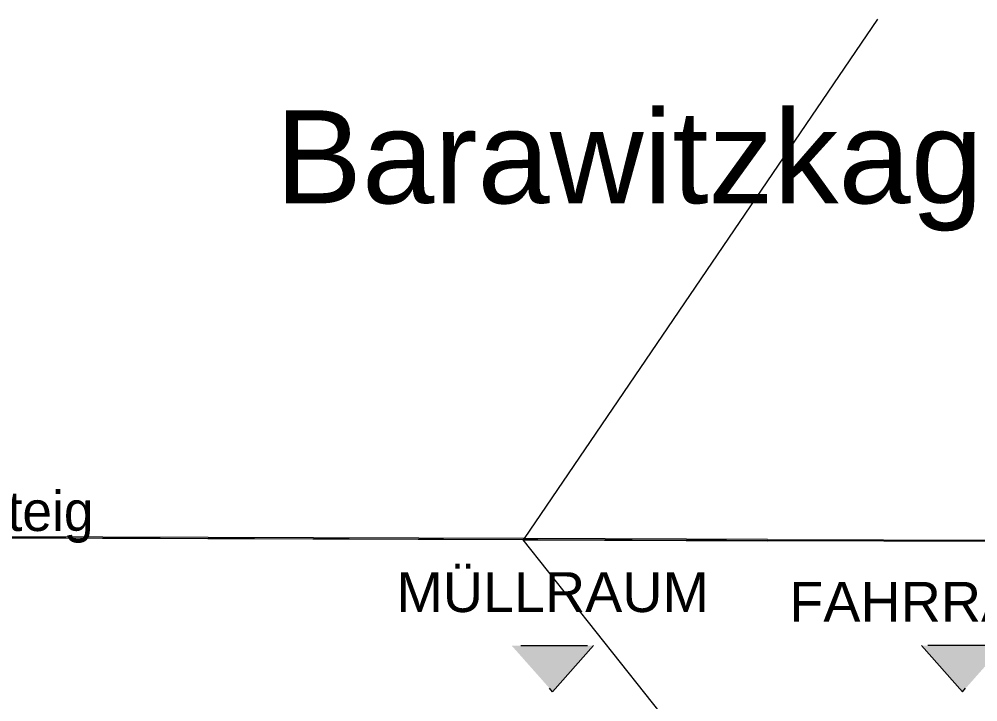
# Model space of a CAD drawing. Header units: metres. Extents: x -3.9 to 83, y -38 to 6.2.
# Drawn here: x 64.93 to 72.14, y -1.63 to 3.51 of the extents above; entities that cross this region are included whole.
import ezdxf

# ---------------------------------------------------------------- set-up
doc = ezdxf.new("R2010")
doc.units = ezdxf.units.M
doc.header["$MEASUREMENT"] = 0
doc.linetypes.add('Untersicht', pattern=[0.001, 0.0005, -0.0005])
doc.linetypes.add('Wipeout_Contour', pattern=[1, 0, -1])
for name, color, linetype in [('0._Erdgeschoß PP Icon_3_0', 7, 'Continuous'), ('0._Erdgeschoß PP Icon_3_710 Gelände', 7, 'Continuous'), ('0._Erdgeschoß PP Icon_3_844 Umriss 2D', 7, 'Continuous'), ('0._Erdgeschoß PP Icon_3_905 VP Beschriftung Übersicht.Übersicht', 7, 'Continuous'), ('0._Erdgeschoß PP Icon_3_925 Vorentwurf Beschriftung', 7, 'Continuous')]:
    doc.layers.add(name, color=color, linetype=linetype)
doc.styles.add('ERSTELLTER_STIL_2', font='')
doc.styles.add('ERSTELLTER_STIL_6', font='arial.ttf')
doc.styles.get('ERSTELLTER_STIL_2').set_extended_font_data('Eurostile')

msp = doc.modelspace()

# ---------------------------------------------------------------- wipeouts: each hides what was drawn before it
at = {"color": 254, "linetype": 'Wipeout_Contour', "lineweight": 0, "ltscale": 298.646124}
msp.add_wipeout([(57.4619, 3.5109), (57.4619, -37.8391), (81.8426, -37.8391), (81.8426, 3.5109)], dxfattribs=at).dxf.layer = '0._Erdgeschoß PP Icon_3_0'

# ---------------------------------------------------------------- next in the draw order: hatches: boundary and pattern name
at = {"layer": '0._Erdgeschoß PP Icon_3_905 VP Beschriftung Übersicht.Übersicht', "linetype": 'Continuous', "lineweight": 0, "true_color": 0x000000}
for points in [[(69.2488, -1.202), (68.6316, -1.202), (68.9402, -1.5497)], [(71.7166, -1.202), (72.0252, -1.5497), (72.3338, -1.202)]]:
    msp.add_hatch(color=18, dxfattribs=at).paths.add_polyline_path(points)

# ---------------------------------------------------------------- next in the draw order: linework, layer by layer
at = {"layer": '0._Erdgeschoß PP Icon_3_710 Gelände', "color": 83, "linetype": 'Continuous', "lineweight": 13, "ltscale": 1000, "true_color": 0x89cd89}
for p, q in [((71.3852, 3.5109), (68.725, -0.3969)), ((68.725, -0.3969), (61.0713, -0.3726)), ((68.7182, -0.4069), (61.0713, -0.3826)), ((68.7182, -0.4069), (68.725, -0.3969)), ((70.3427, -2.449), (68.7182, -0.4069)), ((68.7182, -0.4069), (70.5563, -0.4128)), ((70.5564, -0.4028), (68.725, -0.3969)), ((78.1692, -0.437), (70.5563, -0.4128)), ((70.5564, -0.4028), (75.9452, -0.4199))]:
    msp.add_line(p, q, dxfattribs=at)
at = {"layer": '0._Erdgeschoß PP Icon_3_710 Gelände', "color": 8, "linetype": 'Continuous', "lineweight": 0, "ltscale": 1000, "flags": 128}
msp.add_lwpolyline([(57.4619, -0.363), (75.9304, -0.4298), (80.4081, -0.4441), (81.8426, -0.4486)], dxfattribs=at)
at = {"layer": '0._Erdgeschoß PP Icon_3_905 VP Beschriftung Übersicht.Übersicht', "color": 7, "linetype": 'Untersicht', "lineweight": 13, "ltscale": 1000, "flags": 128}
for points in [[(69.2488, -1.202), (68.9402, -1.5497), (68.6316, -1.202)], [(71.7166, -1.202), (72.0252, -1.5497), (72.3338, -1.202)]]:
    msp.add_lwpolyline(points, close=True, dxfattribs=at)

# ---------------------------------------------------------------- next in the draw order: texts
at = {"layer": '0._Erdgeschoß PP Icon_3_844 Umriss 2D', "color": 7, "linetype": 'Continuous', "lineweight": 13, "insert": (63.8789, -0.235), "char_height": 0.3, "attachment_point": 4, "style": 'ERSTELLTER_STIL_2'}
msp.add_mtext('\\A1;{\\pql;\\fEurostile|b0|i0|c0|p0;\\W1.000000;Gehsteig}', dxfattribs=at)
at = {"layer": '0._Erdgeschoß PP Icon_3_905 VP Beschriftung Übersicht.Übersicht', "color": 7, "linetype": 'Continuous', "lineweight": 13, "char_height": 0.3, "style": 'ERSTELLTER_STIL_6'}
for s, insert, attachment_point in [('\\A1;{\\pqc;\\fHelvetica|b0|i0|c0|p0;\\W1.000000;MÜLLRAUM}', (68.9402, -0.6496), 2), ('\\A1;{\\pqc;\\fHelvetica|b0|i0|c0|p0;\\W1.000000;FAHRRÄDER}', (72.0252, -1.0226), 8)]:
    msp.add_mtext(s, dxfattribs=dict(at, insert=insert, attachment_point=attachment_point))
at = {"layer": '0._Erdgeschoß PP Icon_3_925 Vorentwurf Beschriftung', "color": 7, "linetype": 'Continuous', "lineweight": 13, "insert": (70.5488, 1.9144), "char_height": 0.7, "attachment_point": 8, "style": 'ERSTELLTER_STIL_6'}
msp.add_mtext('\\A1;{\\pqc;\\fHelvetica|b0|i0|c0|p0;\\W1.000000;Barawitzkagasse}', dxfattribs=at)

doc.saveas('drawing.dxf')
